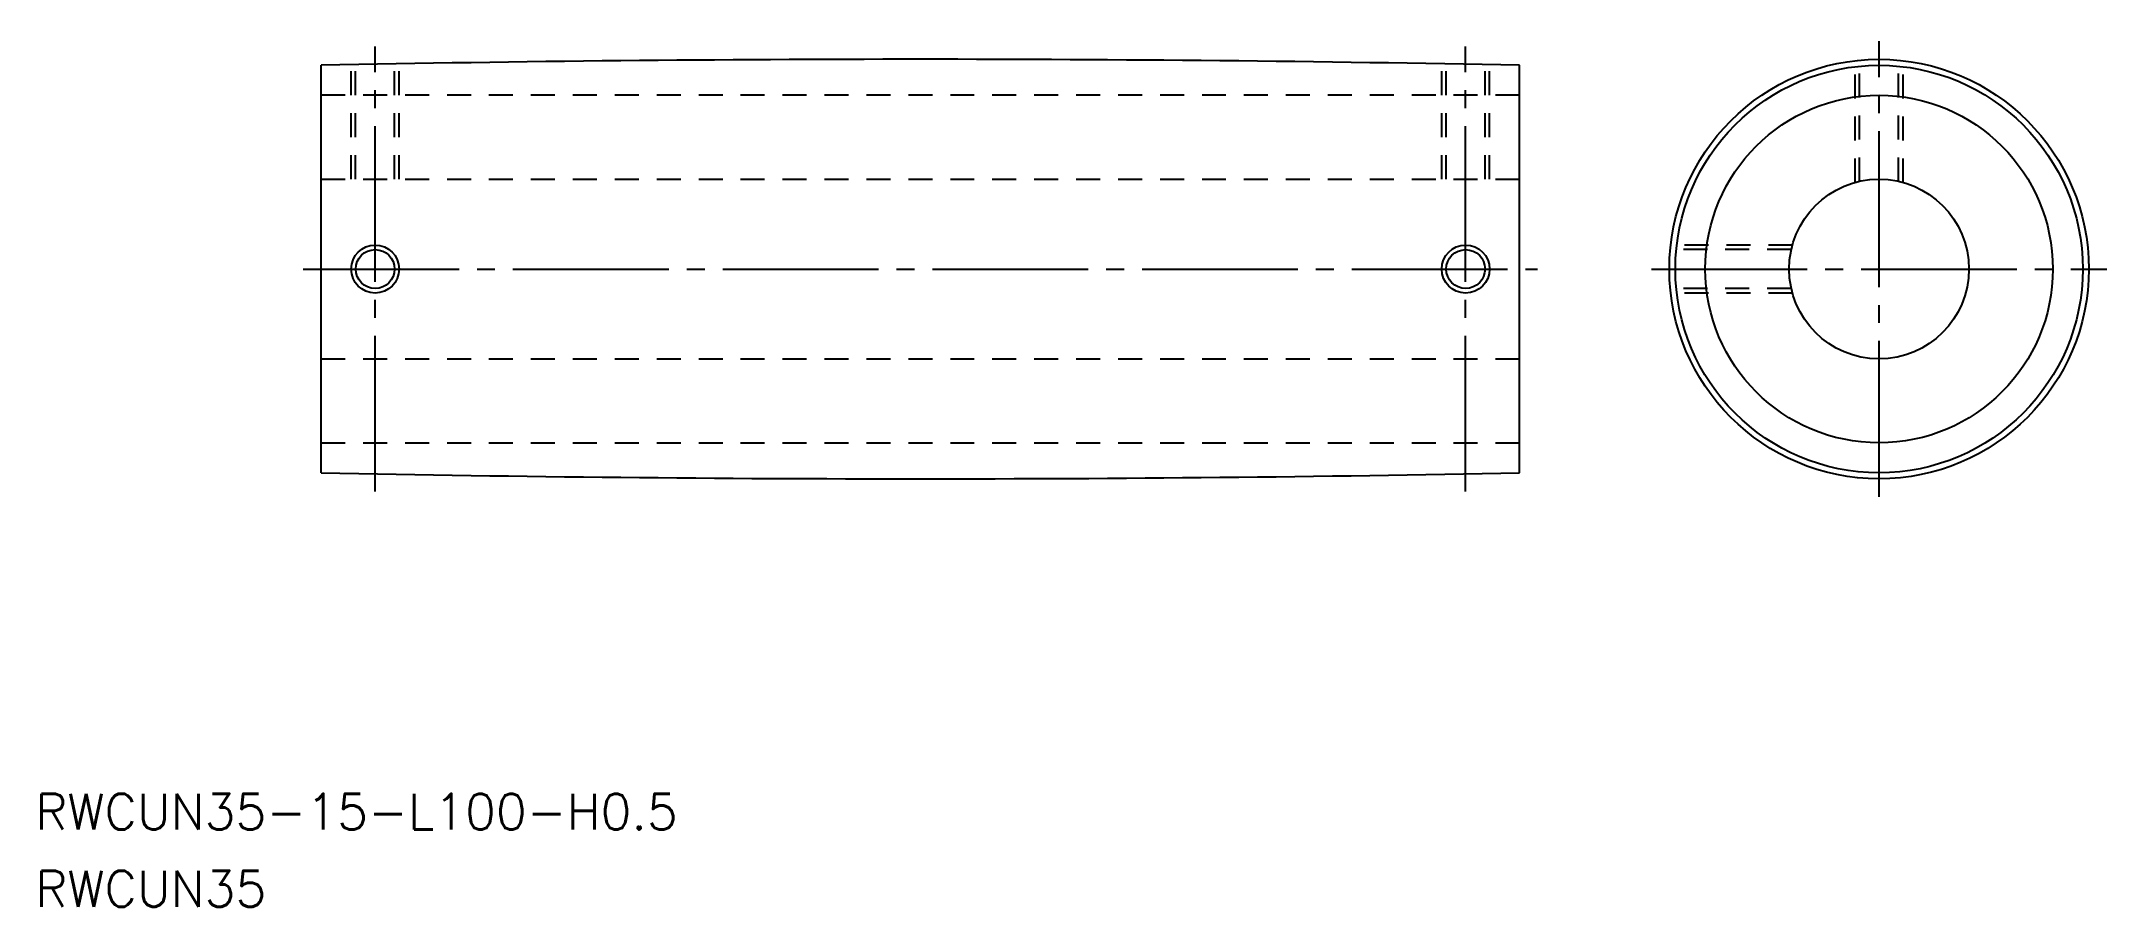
# Model space of a CAD drawing. Extents: x 30 to 203, y 105 to 178.
import ezdxf

# ---------------------------------------------------------------- set-up
doc = ezdxf.new("R2010")
doc.units = 0
doc.linetypes.add('CENTER', pattern=[17.5, 13, -1.5, 1.5, -1.5])
doc.linetypes.add('DASHED', pattern=[3.5, 2, -1.5])
doc.layers.get('0').update_dxf_attribs({"linetype": 'CONTINUOUS'})
doc.layers.add('CENTER', color=1, linetype='CENTER')
doc.styles.get("Standard").update_dxf_attribs({"font": 'txt.shx', "bigfont": 'extfont.shx'})

msp = doc.modelspace()

# ---------------------------------------------------------------- linework, layer by layer
at = {"color": 7, "linetype": 'CONTINUOUS'}
for p, q in [((53.76, 141.5), (53.76, 175.5)), ((153.76, 141.5), (153.76, 175.5))]:
    msp.add_line(p, q, dxfattribs=at)
at = {"color": 3, "linetype": 'DASHED'}
for p, q in [((56.26, 166), (56.26, 175.55)), ((56.63, 166), (56.63, 175.56)), ((59.88, 166), (59.88, 175.62)), ((60.26, 166), (60.26, 175.62)), ((147.26, 166), (147.26, 175.62)), ((147.63, 166), (147.63, 175.62)), ((150.88, 166), (150.88, 175.56)), ((151.26, 166), (151.26, 175.55)), ((181.76, 165.73), (181.76, 175.38)), ((182.13, 165.82), (182.13, 175.42)), ((185.38, 165.82), (185.38, 175.42)), ((185.76, 165.73), (185.76, 175.38)), ((153.76, 173), (53.76, 173)), ((53.76, 166), (153.76, 166)), ((176.53, 160.5), (166.87, 160.5)), ((176.43, 160.12), (166.83, 160.12)), ((176.43, 156.88), (166.83, 156.88)), ((176.53, 156.5), (166.87, 156.5)), ((53.76, 151), (153.76, 151)), ((53.76, 144), (153.76, 144))]:
    msp.add_line(p, q, dxfattribs=at)
at = {"color": 7, "linetype": 'CONTINUOUS'}
for centre, radius in [((183.76, 158.5), 17.5), ((183.76, 158.5), 17), ((183.76, 158.5), 14.5), ((183.76, 158.5), 7.5), ((58.26, 158.5), 1.62), ((149.26, 158.5), 1.62)]:
    msp.add_circle(centre, radius, dxfattribs=at)
at = {"color": 3, "linetype": 'CONTINUOUS'}
for centre in [(58.26, 158.5), (149.26, 158.5)]:
    msp.add_circle(centre, 2, dxfattribs=at)
at = {"color": 7, "linetype": 'CONTINUOUS'}
for centre, start, end in [((103.76, -2324.25), 88.85412, 91.14588), ((103.76, 2641.25), 268.85412, 271.14588)]:
    msp.add_arc(centre, 2500.25, start, end, dxfattribs=at)
at = {"layer": 'CENTER', "color": 1, "linetype": 'CENTER'}
for p, q in [((58.26, 139.93), (58.26, 177.07)), ((149.26, 139.93), (149.26, 177.07)), ((183.76, 139.5), (183.76, 177.5)), ((52.26, 158.5), (155.26, 158.5)), ((164.76, 158.5), (202.76, 158.5))]:
    msp.add_line(p, q, dxfattribs=at)

# ---------------------------------------------------------------- texts
at = {"color": 7, "linetype": 'CONTINUOUS'}
for s, p in [('RWCUN35-15-L100-H0.5', (29.89, 111.73)), ('RWCUN35', (29.89, 105.3))]:
    msp.add_text(s, height=3, dxfattribs=at).set_placement(p)

doc.saveas('drawing.dxf')
